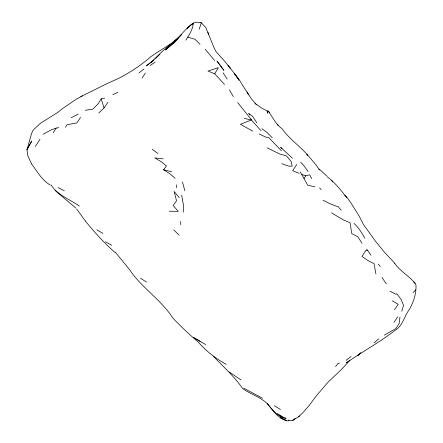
<?xml version="1.0" encoding="UTF-8"?>
<svg xmlns="http://www.w3.org/2000/svg" width="443" height="443" viewBox="0 0 443 443"><rect width="100%" height="100%" fill="white"/><g stroke="black" fill="none" stroke-linecap="round" stroke-linejoin="round"><path stroke-width="0.66" d="M183.264 212.252L183.496 205.38L181.685 195.108M227.879 65.547L230.227 68.117L225.642 62.363L215.979 51.56L213.98 47.578L205.906 27.776L201.244 22.615L195.596 22.15L193.314 23.186C192.783 29.515 189.178 34.98 185.789 40.158M267.151 403.335C272.711 409.969 277.6 418.314 286.521 420.606L280.508 417.721L286.798 420.85L289.982 420.717L292.906 420.224L298.565 416.774L303.029 412.577L309.557 405.013L316.618 395.455L328.379 381.86L341.697 369.224L349.82 360.336L346.409 362.867C362.374 351.637 379.579 342.339 395.067 330.4C402.931 325.782 404.265 315.997 409.526 309.17C413.657 301.816 416.265 293.787 416.027 285.292L415.401 284.118M399.968 317.177L399.115 323.628L395.865 328.579L384.424 335.096M401.757 311.313L403.545 305.448L401.17 299.507L396.69 293.615M199.129 29.255L201.078 23.756L201.044 22.416M214.705 73.826L218.371 67.602L207.983 71.074L214.705 73.826L224.518 84.425M104.703 98.091L101.176 98.839L98.252 103.717L92.725 109.238L85.3 110.268M65.459 127.241L67.031 124.732L76.805 122.949L80.565 117.434M314.907 186.863L307.647 185.135L304.031 178.584L305.759 175.827L309.712 174.786L311.673 178.673M53.082 132.966L56.156 128.093L58.758 127.601M142.109 78.068L145.382 73.023M35.279 146.511L39.981 139.285M296.766 164.425L292.668 170.721L299.175 173.363M98.761 113.004L104.05 107.954L107.882 102.267M393.949 322.36L397.698 316.85M394.519 309.674L398.196 304.335L392.127 300.703M175.123 178.23L169.547 173.495L163.539 169.724L166.518 165.959L160.831 161.479L154.751 157.88L163.306 158.854M335.606 366.522L338.053 363.465L339.46 363.188M413.009 292.723L415.755 289.777M155.593 58.476L159.934 54.207M151.971 61.499L151.345 62.037L163.03 50.707L177.593 38.84C169.11 45.574 159.386 50.552 150.587 56.887C141.411 64.999 131.056 71.722 120.324 77.569L107.112 83.6L80.809 96.596M360.862 352.661L357.479 355.812L360.552 353.071M166.474 48.293L178.9 37.334L181.685 34.41L171.197 44.167L178.9 37.334L173.556 43.314L165.532 49.948L177.66 38.895L173.556 43.314C179.387 36.841 184.742 29.792 191.542 24.282M374.102 342.921L378.715 338.817M298.565 416.774L299.546 415.933M189.122 26.691L187.024 28.441L192.511 23.573M191.215 24.935L193.314 23.186M168.96 46.017L170.932 44.366M149.751 63.36L146.295 65.863L151.689 61.743M150.238 62.967L154.153 59.827M138.964 72.929L143.897 69.025M293.903 419.432L292.906 420.224L295.271 418.369M346.11 360.353L351.083 356.477M150.05 65.575L155.172 62.103M43.049 134.262L51.244 129.893L56.156 128.093M288.371 420.263L288.997 419.92M78.195 114.128L71.257 117.744M112.876 94.63L117.904 92.365M191.409 24.52L192.655 23.972M82.514 95.86L76.489 99.077L62.258 108.817L57.313 112.716L40.557 123.198L33.075 130.17L31.453 133.814L26.973 149.651L27.782 155.62L31.519 163.855M261.021 130.668L251.325 119.964L240.416 124.311L252.737 131.139M169.287 211.239L178.241 211.317L173.13 205.53L176.53 200.817L174.093 191.437L179.254 197.633M254.952 103.429L261.663 108.031L267.162 110.994L268.131 111.016C272.617 116.841 275.563 124.217 281.942 128.608C289.024 138.653 299.269 145.636 307.359 154.685M282.9 417.671L286.051 418.281C277.567 417.09 272.273 409.415 266.985 403.44C260.024 396.773 250.511 394.176 242.775 388.661C234.425 376.7 223.654 366.97 213.587 356.51M370.99 255.201L367.751 250.544L366.023 250.206L361.97 256.397L367.84 260.473L374.069 263.729L375.908 273.94M244.331 118.425L251.325 119.964M163.539 169.724L171.646 171.718M187.777 37.129L194.948 39.266L200.02 44.328M300.16 171.834L301.755 174.481L305.759 175.827M281.759 163.666L288.365 166.07L292.186 166.191L291.151 161.496L286.505 155.908L279.688 153.97L267.074 147.801M259.172 133.947L265.501 136.987L268.923 137.718L281.41 150.797M243.788 388.212L262.4 398.179M323.019 200.242L329.287 203.409L335.811 206.017L337.954 206.36L341.248 210.275M58.077 187.572L64.329 190.789M389.995 291.156L396.219 294.434M200.02 341.354L193.464 337.45L205.657 344.576M105.578 241.745L111.691 245.278M277.268 413.635L283.359 417.212M79.286 206.039C69.795 199.306 57.651 195.225 51.183 185.08M96.851 229.767L102.903 233.422M331.486 212.812L343.618 220.071L350.114 222.746L351.709 233.505L357.889 236.872L362.058 243.368M226.273 364.373C215.658 358.481 205.934 351.039 198.01 341.813C189.083 334.332 180.678 326.286 172.665 317.836C160.815 299.385 141.317 287.607 129.345 269.35L115.285 252.145M274.383 405.782L280.419 409.482M140.481 278.315L146.506 282.047M229.258 371.998L241.075 379.978M261.951 128.708L267.373 132.756L272.312 137.812M152.22 149.225L157.99 153.527M344.798 195.369L346.365 196.565L351.072 203.149L359.19 216.118L363.504 224.607L375.764 241.585L385.056 252.914L394.935 263.424M327.15 176.74C334.919 182.427 341.016 190.291 346.814 197.761M269.737 112.6L268.131 111.016L267.428 113.386L267.162 110.994M292.491 158.24L280.652 147.358L282.075 148.588M280.065 415.695L281.981 417.361L279.494 415.102M326.928 176.109L319.126 169.004M75.714 207.977L55.048 190.451M228.372 66.024L234.729 73.782L238.999 80.172L234.197 73.339L238.81 79.053M173.75 229.889L179.088 235.161M114.925 252.338C104.055 242.886 94.403 232.198 85.366 221.018M354.112 223.422C358.542 227.636 361.903 232.819 364.772 238.19M413.64 282.08L415.091 283.531M256.347 104.559L251.414 98.844C247.288 92.443 242.991 86.263 239.226 79.607M319.586 187.926L321.241 189.61M300.587 162.11L303.71 165.483L308.079 171.535M50.325 185.157L50.22 185.041C41.731 180.096 37.251 171.43 31.558 163.882M214.573 60.464L205.198 49.256M415.34 283.531C409.216 276.011 400.317 271.387 394.635 263.358M249.946 114.964L248.678 113.452L252.809 116.62L256.901 122.883M378.272 264.089L380.288 266.52M237.636 102.571L251.447 119.732M307.42 154.745L316.634 165.638L319.386 170.023M76.622 208.924L85.327 220.952M366.666 249.088L367.751 250.544M306.656 154.424L307.431 155.521M381.999 277.517L386.285 283.841M277.257 124.273L277.982 125.352M223.111 72.846L227.154 79.087M229.396 89.768L233.267 96.519M301.755 174.481L304.031 178.584M247.078 91.95L248.556 94.891M331.824 180.362L332.676 182.134M101.176 98.839L104.05 107.954M182.472 181.935L184.858 190.9M207.922 32.162L208.559 34.576M176.58 184.809L176.724 187.766M180.727 221.422L180.727 224.629M29.753 144.407L26.973 149.651L31.813 141.035L29.753 144.407M219.717 64.573L216.987 61.106L223.887 70.371L219.717 64.573"/></g></svg>
